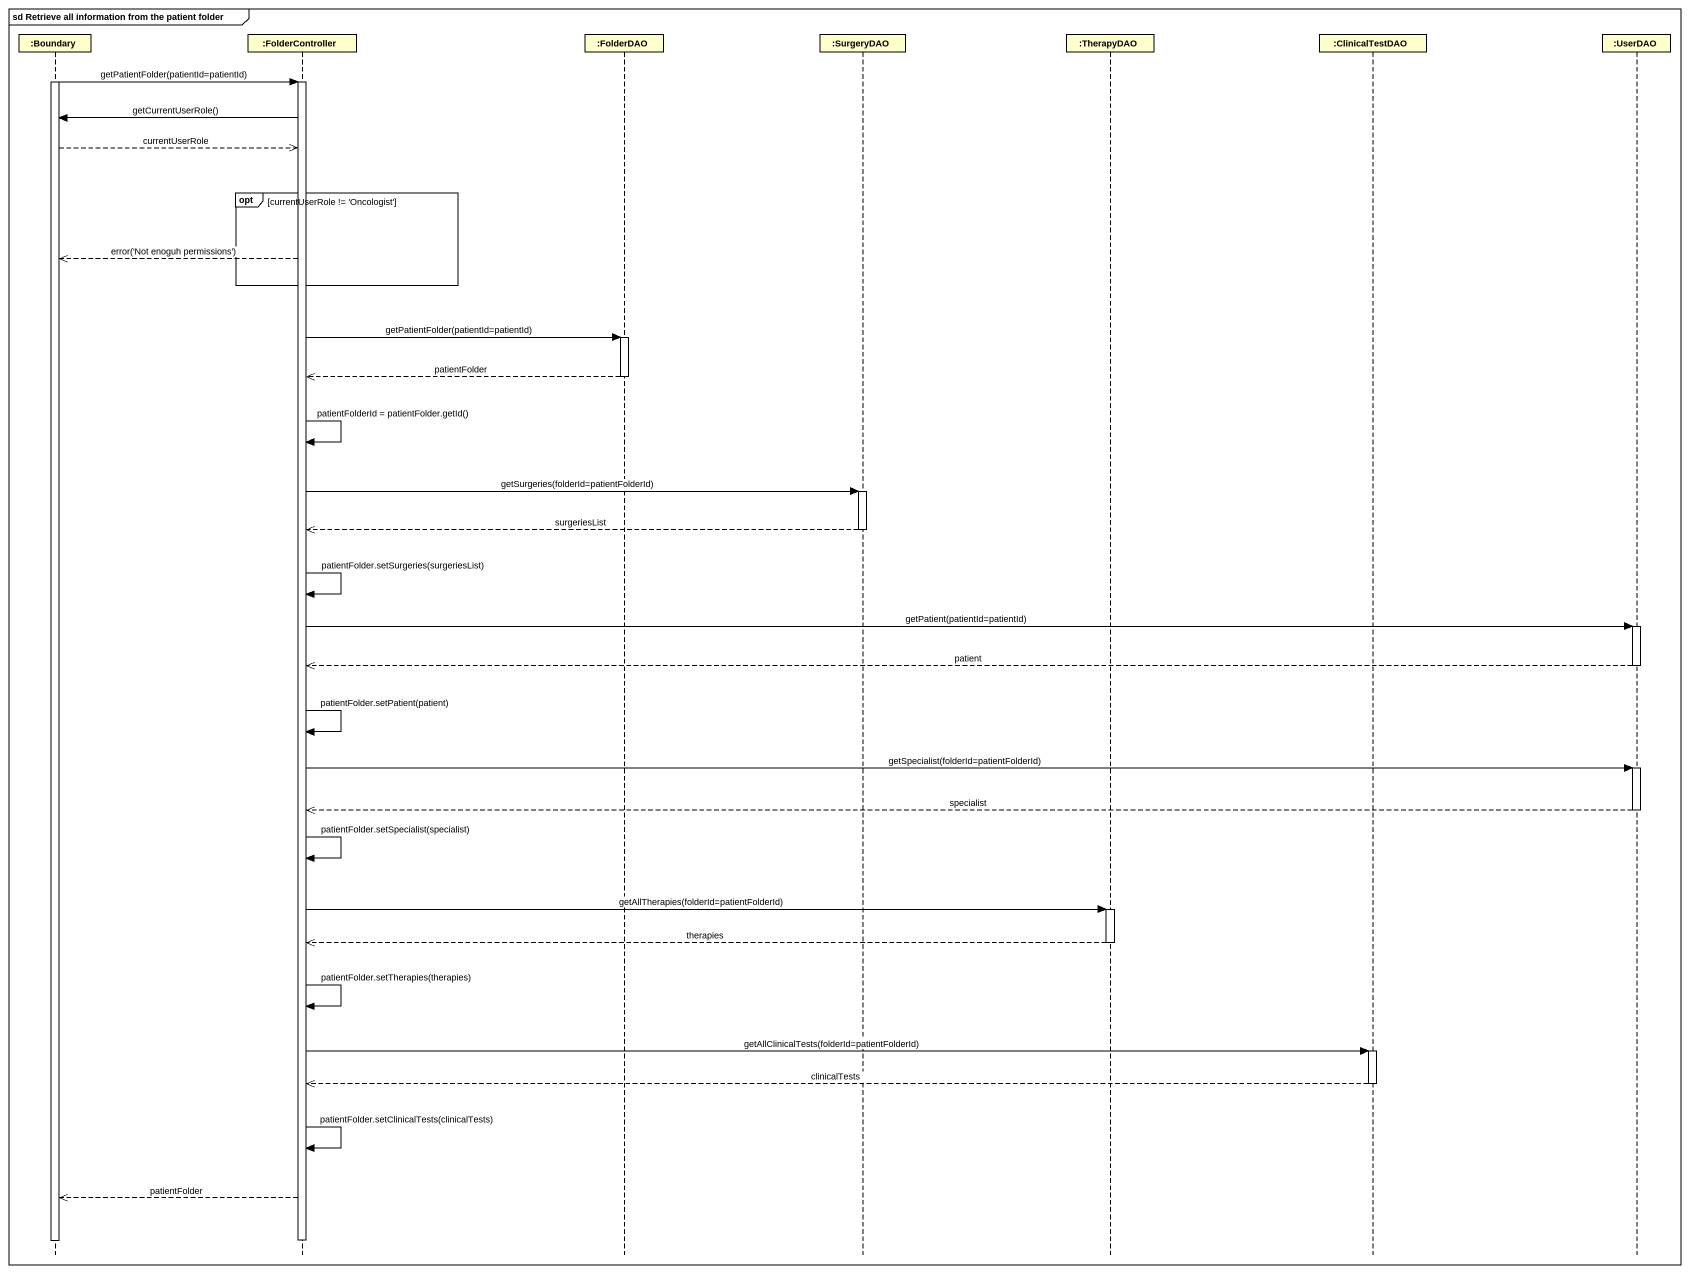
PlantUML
@startuml
mainframe sd Retrieve all information from the patient folder
hide footbox
participant ":Boundary" as Boundary_
participant ":FolderController" as FolderController
participant ":FolderDAO" as FolderDAO
participant ":SurgeryDAO" as SurgeryDAO
participant ":TherapyDAO" as TherapyDAO
participant ":ClinicalTestDAO" as ClinicalTestDAO
participant ":UserDAO" as UserDAO

activate Boundary_
Boundary_ -> FolderController : getPatientFolder(patientId=patientId)
activate FolderController
FolderController -> Boundary_ : getCurrentUserRole()
Boundary_ -->> FolderController : currentUserRole
opt currentUserRole != 'Oncologist'
  FolderController -->> Boundary_ : error('Not enoguh permissions')
end
FolderController -> FolderDAO : getPatientFolder(patientId=patientId)
activate FolderDAO
FolderDAO -->> FolderController : patientFolder
deactivate FolderDAO
FolderController -> FolderController : patientFolderId = patientFolder.getId()
FolderController -> SurgeryDAO : getSurgeries(folderId=patientFolderId)
activate SurgeryDAO
SurgeryDAO -->> FolderController : surgeriesList
deactivate SurgeryDAO
FolderController -> FolderController : patientFolder.setSurgeries(surgeriesList)
FolderController -> UserDAO : getPatient(patientId=patientId)
activate UserDAO
UserDAO -->> FolderController : patient
deactivate UserDAO
FolderController -> FolderController : patientFolder.setPatient(patient)
FolderController -> UserDAO : getSpecialist(folderId=patientFolderId)
activate UserDAO
UserDAO -->> FolderController : specialist
deactivate UserDAO
FolderController -> FolderController : patientFolder.setSpecialist(specialist)
FolderController -> TherapyDAO : getAllTherapies(folderId=patientFolderId)
activate TherapyDAO
TherapyDAO -->> FolderController : therapies
deactivate TherapyDAO
FolderController -> FolderController : patientFolder.setTherapies(therapies)
FolderController -> ClinicalTestDAO : getAllClinicalTests(folderId=patientFolderId)
activate ClinicalTestDAO
ClinicalTestDAO -->> FolderController : clinicalTests
deactivate ClinicalTestDAO
FolderController -> FolderController : patientFolder.setClinicalTests(clinicalTests)
FolderController -->> Boundary_ : patientFolder
deactivate FolderController
deactivate Boundary_
@enduml
